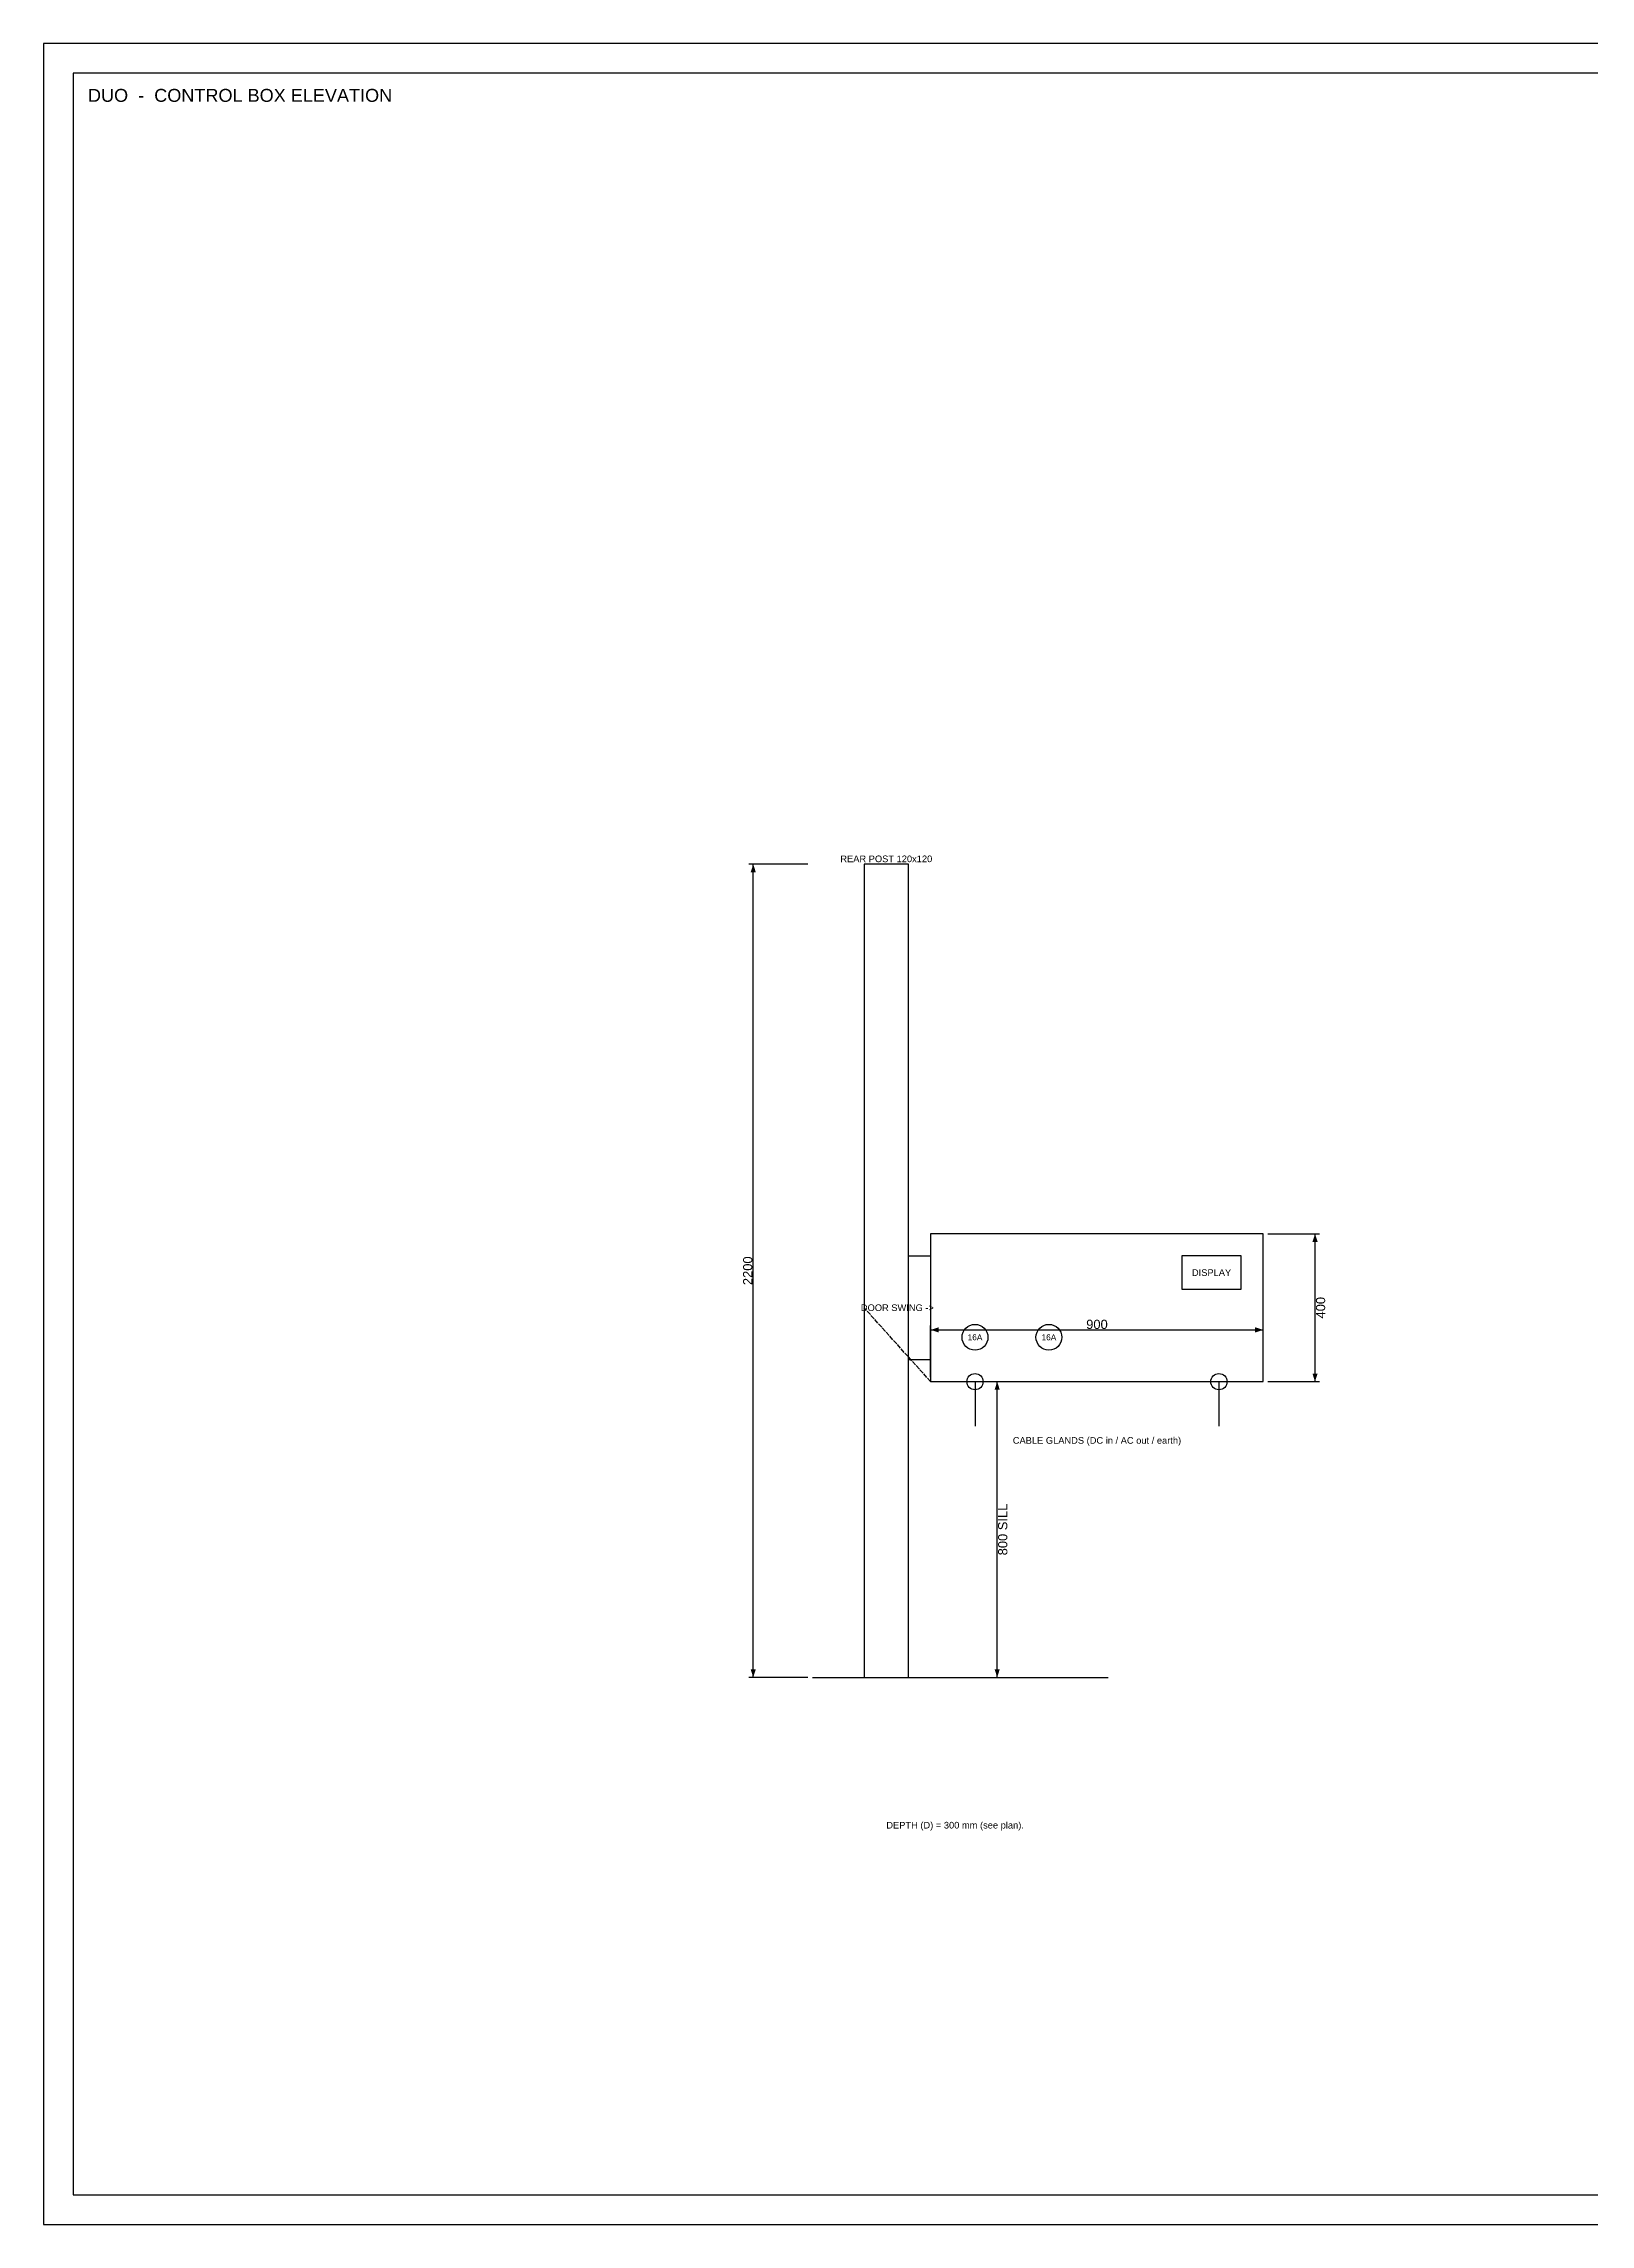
# Model space of a CAD drawing. Header units: millimetres. Extents: x 2 to 839, y 2 to 592.
# Drawn here: x 2 to 420, y 2 to 592 of the extents above; entities that cross this region are included whole.
import ezdxf
from ezdxf.enums import TextEntityAlignment as Align

# ---------------------------------------------------------------- set-up
doc = ezdxf.new("R2010")
doc.units = ezdxf.units.MM
doc.linetypes.add('DASHED', pattern=[1.524, 1.27, -0.254])
for name, color, linetype in [('ANCHOR', 1, 'CONTINUOUS'), ('BORDER', 7, 'CONTINUOUS'), ('CTRLBOX', 30, 'CONTINUOUS'), ('DIM', 8, 'CONTINUOUS'), ('GROUND', 8, 'CONTINUOUS'), ('HIDDEN', 252, 'DASHED'), ('STRUCT', 5, 'CONTINUOUS'), ('TEXT', 7, 'CONTINUOUS')]:
    doc.layers.add(name, color=color, linetype=linetype)
doc.styles.add('ARIAL', font='arial.ttf')

msp = doc.modelspace()

# ---------------------------------------------------------------- linework, layer by layer
at = {"layer": 'ANCHOR'}
for p, q in [((254, 230), (254, 218)), ((320, 230), (320, 218))]:
    msp.add_line(p, q, dxfattribs=at)
for centre in [(254, 230), (320, 230)]:
    msp.add_circle(centre, 2.2, dxfattribs=at)
at = {"layer": 'BORDER'}
for points in [[(2, 2), (839, 2), (839, 592), (2, 592)], [(10, 10), (831, 10), (831, 584), (10, 584)]]:
    msp.add_lwpolyline(points, close=True, dxfattribs=at)
at = {"layer": 'CTRLBOX'}
msp.add_lwpolyline([(242, 230), (332, 230), (332, 270), (242, 270)], close=True, dxfattribs=at)
at = {"layer": 'DIM'}
for p, q in [((208.8, 370), (192.8, 370)), ((194, 150), (194, 370)), ((333.2, 270), (347.2, 270)), ((346, 230), (346, 270)), ((242, 231.2), (242, 245.2)), ((242, 244), (332, 244)), ((332, 231.2), (332, 245.2)), ((243.2, 230), (261.2, 230)), ((260, 150), (260, 230)), ((333.2, 230), (347.2, 230)), ((208.8, 150), (192.8, 150)), ((243.2, 150), (261.2, 150))]:
    msp.add_line(p, q, dxfattribs=at)
for points in [[(194, 370), (193.296, 367.8), (194.704, 367.8)], [(346, 270), (345.296, 267.8), (346.704, 267.8)], [(242, 244), (244.2, 243.296), (244.2, 244.704)], [(332, 244), (329.8, 244.704), (329.8, 243.296)], [(346, 230), (346.704, 232.2), (345.296, 232.2)], [(260, 230), (259.296, 227.8), (260.704, 227.8)], [(194, 150), (194.704, 152.2), (193.296, 152.2)], [(260, 150), (260.704, 152.2), (259.296, 152.2)]]:
    msp.add_solid(points, dxfattribs=at)
at = {"layer": 'GROUND'}
msp.add_line((210, 150), (290, 150), dxfattribs=at)
at = {"layer": 'HIDDEN'}
msp.add_line((242, 230), (224, 250), dxfattribs=at)
at = {"layer": 'STRUCT'}
for p, q in [((236, 264), (242, 264)), ((236, 236), (242, 236))]:
    msp.add_line(p, q, dxfattribs=at)
for points in [[(224, 150), (236, 150), (236, 370), (224, 370)], [(310, 255), (326, 255), (326, 264), (310, 264)]]:
    msp.add_lwpolyline(points, close=True, dxfattribs=at)
for centre in [(254, 242), (274, 242)]:
    msp.add_circle(centre, 3.5, dxfattribs=at)

# ---------------------------------------------------------------- texts
at = {"layer": 'TEXT', "style": 'ARIAL'}
for s, height, p in [('DUO  -  CONTROL BOX ELEVATION', 3.5, (14, 578)), ('DEPTH (D) = 300 mm (see plan).', 1.8, (230, 110))]:
    msp.add_text(s, height=height, dxfattribs=at).set_placement(p, align=Align.MIDDLE_LEFT)
msp.add_text('REAR POST 120x120', height=1.8, dxfattribs=at).set_placement((230, 370), align=Align.BOTTOM_CENTER)
for s, p in [('2200', (192.5, 260)), ('400', (347.5, 250)), ('800 SILL', (261.5, 190))]:
    msp.add_text(s, height=2.5, rotation=90, dxfattribs=at).set_placement(p, align=Align.MIDDLE_CENTER)
for s, height, p in [('DISPLAY', 1.8, (318, 259.5)), ('DOOR SWING ->', 1.8, (233, 250)), ('16A', 1.6, (254, 242)), ('16A', 1.6, (274, 242)), ('900', 2.5, (287, 245.5))]:
    msp.add_text(s, height=height, dxfattribs=at).set_placement(p, align=Align.MIDDLE_CENTER)
msp.add_text('CABLE GLANDS (DC in / AC out / earth)', height=1.8, dxfattribs=at).set_placement((287, 215), align=Align.TOP_CENTER)

doc.saveas('drawing.dxf')
